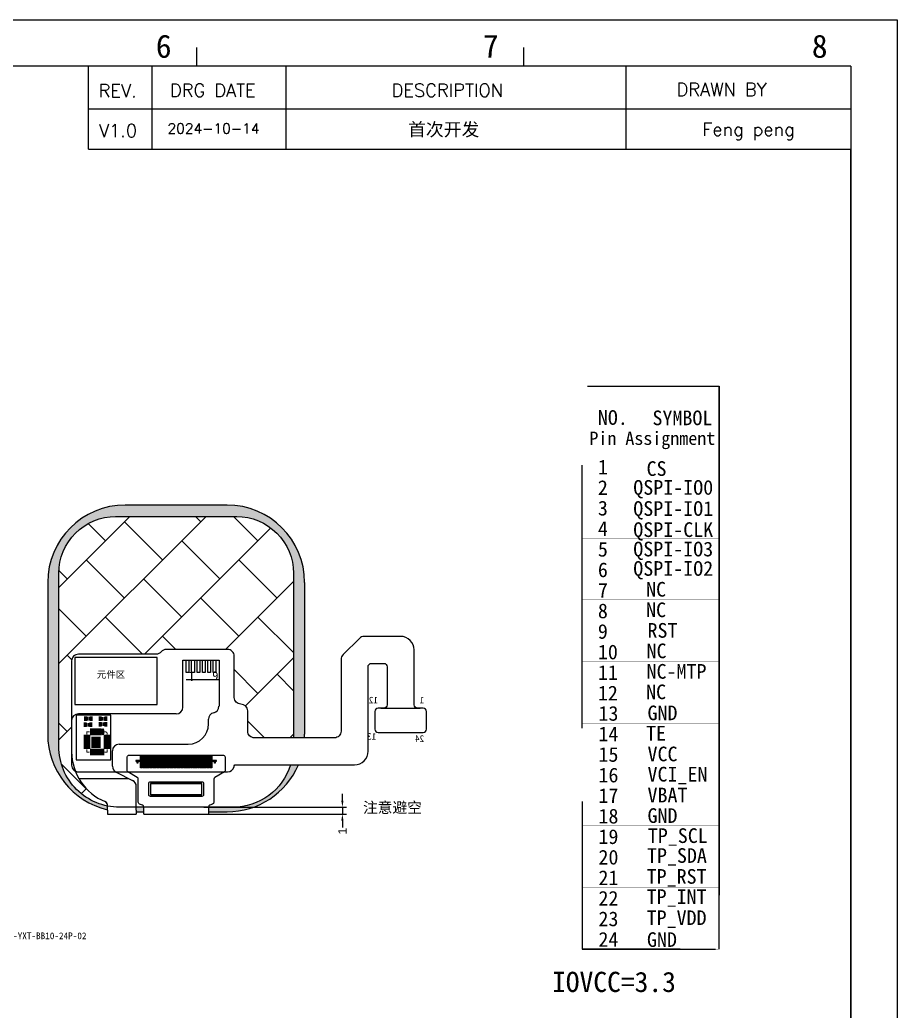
# Model space of a CAD drawing. Header units: inches. Extents: x 1765 to 5217, y -1519 to 441.
# Drawn here: x 4783.9 to 4914, y -785.4 to -638.3 of the extents above; entities that cross this region are included whole.
import ezdxf

# ---------------------------------------------------------------- set-up
doc = ezdxf.new("R2010")
doc.units = ezdxf.units.IN
doc.header["$MEASUREMENT"] = 0
doc.layers.add('DIM', color=3, linetype='Continuous', lineweight=15)
doc.layers.add('图框', color=255, linetype='Continuous', lineweight=5)
for name, color, linetype in [('TOPLAYER', 1, 'Continuous'), ('TOPOVERLAY', 2, 'Continuous'), ('TOPPASTE', 8, 'Continuous'), ('TOPSOLDER', 216, 'Continuous')]:
    doc.layers.add(name, color=color, linetype=linetype)
doc.styles.add('Arial', font='')
doc.styles.add('C-E02$0$HZ', font='')
doc.styles.add('JONES', font='romans.shx')
doc.styles.add('TITLE', font='arial.ttf')
doc.styles.add('宋', font='', dxfattribs={"height": 2})
doc.styles.add('宋体', font='')
doc.styles.get('Arial').set_extended_font_data('SimSun')
doc.styles.get('C-E02$0$HZ').set_extended_font_data('NSimSun')
doc.styles.get('宋').set_extended_font_data('SimSun')
doc.styles.get('宋体').set_extended_font_data('SimSun')
doc.dimstyles.new('ISO-25$0', dxfattribs={"dimtxt": 2.5, "dimasz": 1, "dimexe": 1.5, "dimexo": 0.5, "dimgap": 0.2, "dimtad": 1, "dimzin": 9, "dimdsep": 46, "dimtxsty": 'Arial', "dimcen": 0.5, "dimadec": 0, "dimazin": 0, "dimtp": 1.2, "dimtm": 1.2, "dimtfac": 1, "dimtmove": 0, "dimatfit": 3, "dimfxl": 0, "dimtolj": 1, "dimarcsym": 0})

# ---------------------------------------------------------------- blocks, each defined once
blk = doc.blocks.new('0201_3')
at = {"layer": 'TOPLAYER'}
for points in [[(-0.174998, -0.174998), (0.174998, -0.174998), (-0.174998, 0.174998), (0.174998, 0.174998)], [(0.425, -0.174998), (0.774997, -0.174998), (0.425, 0.174998), (0.774997, 0.174998)]]:
    blk.add_solid(points, dxfattribs=at)
at = {"layer": 'TOPOVERLAY', "const_width": 0.1}
for points in [[(0.045593, 0.299999), (-0.299999, 0.299999)], [(-0.299999, 0.299999), (-0.299999, -0.299999)], [(0.898144, 0.299999), (0.554406, 0.299999)], [(0.899998, 0.298145), (0.899998, -0.299999)], [(0.045593, -0.299999), (-0.299999, -0.299999)], [(0.899998, -0.299999), (0.554406, -0.299999)]]:
    blk.add_lwpolyline(points, dxfattribs=at)
at = {"layer": 'TOPOVERLAY', "const_width": 0.05}
for points in [[(-0.324998, 0.299999, 1), (-0.275001, 0.299999, 1)], [(-0.324998, 0.299999, 1), (-0.275001, 0.299999, 1)], [(0.020594, 0.299999, 1), (0.070592, 0.299999, 1)], [(0.529407, 0.299999, 1), (0.579404, 0.299999, 1)], [(0.873145, 0.299999, 1), (0.923143, 0.299999, 1)], [(0.875, 0.298145, 1), (0.924997, 0.298145, 1)], [(-0.324998, -0.299999, 1), (-0.275001, -0.299999, 1)], [(-0.324998, -0.299999, 1), (-0.275001, -0.299999, 1)], [(0.020594, -0.299999, 1), (0.070592, -0.299999, 1)], [(0.529407, -0.299999, 1), (0.579404, -0.299999, 1)], [(0.875, -0.299999, 1), (0.924997, -0.299999, 1)], [(0.875, -0.299999, 1), (0.924997, -0.299999, 1)]]:
    blk.add_lwpolyline(points, format="xyb", close=True, dxfattribs=at)
at = {"layer": 'TOPPASTE'}
for points in [[(-0.174998, -0.174998), (0.174998, -0.174998), (-0.174998, 0.174998), (0.174998, 0.174998)], [(0.425, -0.174998), (0.774997, -0.174998), (0.425, 0.174998), (0.774997, 0.174998)]]:
    blk.add_solid(points, dxfattribs=at)
at = {"layer": 'TOPSOLDER'}
for points in [[(-0.274998, -0.274998), (0.274998, -0.274998), (-0.274998, 0.274998), (0.274998, 0.274998)], [(0.325001, -0.274998), (0.874997, -0.274998), (0.325001, 0.274998), (0.874997, 0.274998)]]:
    blk.add_solid(points, dxfattribs=at)
blk = doc.blocks.new('IC_CHSC6413_5')
at = {"layer": 'TOPLAYER', "const_width": 0.170002}
blk.add_lwpolyline([(-0.314998, 0), (0.314998, 0)], dxfattribs=at)
at = {"layer": 'TOPLAYER', "const_width": 0.085001}
for points in [[(-0.357497, 0, 1), (-0.272499, 0, 1)], [(0.272499, 0, 1), (0.357497, 0, 1)]]:
    blk.add_lwpolyline(points, format="xyb", close=True, dxfattribs=at)
at = {"layer": 'TOPLAYER'}
for points in [[(0.539991, 0.224993), (0.709993, 0.224993), (0.539991, 1.024992), (0.709993, 1.024992)], [(0.890003, 0.224993), (1.060005, 0.224993), (0.890003, 1.024992), (1.060005, 1.024992)], [(1.23999, 0.224993), (1.409992, 0.224993), (1.23999, 1.024992), (1.409992, 1.024992)], [(1.590002, 0.224993), (1.760004, 0.224993), (1.590002, 1.024992), (1.760004, 1.024992)], [(1.939988, 0.224993), (2.109991, 0.224993), (1.939988, 1.024992), (2.109991, 1.024992)], [(2.29, 0.224993), (2.460003, 0.224993), (2.29, 1.024992), (2.460003, 1.024992)], [(2.599995, 0.085001), (2.599995, -0.085001), (3.399993, 0.085001), (3.399993, -0.085001)], [(0.399999, -0.435013), (0.399999, -0.265011), (-0.399999, -0.435013), (-0.399999, -0.265011)], [(0.399999, -0.785), (0.399999, -0.614997), (-0.399999, -0.785), (-0.399999, -0.614997)], [(0.399999, -1.135012), (0.399999, -0.96501), (-0.399999, -1.135012), (-0.399999, -0.965009)], [(0.399999, -1.484998), (0.399999, -1.314996), (-0.399999, -1.484998), (-0.399999, -1.314996)], [(0.799998, -1.625021), (2.299995, -1.625021), (0.799998, -0.425023), (2.299995, -0.425023)], [(2.599995, -0.265011), (2.599995, -0.435013), (3.399993, -0.265011), (3.399993, -0.435013)], [(2.599995, -0.614997), (2.599995, -0.785), (3.399993, -0.614997), (3.399993, -0.785)], [(2.599995, -0.965009), (2.599995, -1.135012), (3.399993, -0.965009), (3.399993, -1.135012)], [(2.599995, -1.314996), (2.599995, -1.484998), (3.399993, -1.314996), (3.399993, -1.484998)], [(0.399999, -1.83501), (0.399999, -1.665008), (-0.399999, -1.83501), (-0.399999, -1.665008)], [(0.709994, -1.975002), (0.539991, -1.975002), (0.709994, -2.775001), (0.539991, -2.775001)], [(1.060006, -1.975002), (0.890003, -1.975002), (1.060005, -2.775001), (0.890003, -2.775001)], [(1.409992, -1.975002), (1.23999, -1.975002), (1.409992, -2.775001), (1.23999, -2.775001)], [(1.760004, -1.975002), (1.590002, -1.975002), (1.760004, -2.775001), (1.590002, -2.775001)], [(2.109991, -1.975002), (1.939989, -1.975002), (2.109991, -2.775001), (1.939989, -2.775001)], [(2.460003, -1.975002), (2.290001, -1.975002), (2.460003, -2.775001), (2.290001, -2.775001)], [(2.599995, -1.665008), (2.599995, -1.83501), (3.399993, -1.665008), (3.399993, -1.83501)]]:
    blk.add_solid(points, dxfattribs=at)
at = {"layer": 'TOPOVERLAY'}
for points, const_width in [([(0.172974, 0.624992), (0, 0.452018)], 0.15), ([(0, 0.452018), (0, 0.281991)], 0.15), ([(0.172974, 0.624992), (0.343002, 0.624992)], 0.15), ([(2.656992, 0.624992), (2.999991, 0.624992)], 0.150012), ([(2.999994, 0.62499), (2.999994, 0.281991)], 0.150012), ([(0, -2.032), (0, -2.374999)], 0.150012), ([(0.000003, -2.375002), (0.343002, -2.375002)], 0.150012), ([(2.656992, -2.375002), (2.999991, -2.375002)], 0.150012), ([(2.999994, -2.032), (2.999994, -2.374999)], 0.150012)]:
    blk.add_lwpolyline(points, dxfattribs=dict(at, const_width=const_width))
for points, const_width in [([(-0.037501, 0.452018, 1), (0.037501, 0.452018, 1)], 0.074999), ([(-0.037501, 0.452018, 1), (0.037501, 0.452018, 1)], 0.074999), ([(-0.037501, 0.281991, 1), (0.037501, 0.281991, 1)], 0.074999), ([(0.135473, 0.624992, 1), (0.210475, 0.624992, 1)], 0.074999), ([(0.135473, 0.624992, 1), (0.210475, 0.624992, 1)], 0.074999), ([(0.305501, 0.624992, 1), (0.380502, 0.624992, 1)], 0.074999), ([(2.619489, 0.624992, 1), (2.694495, 0.624992, 1)], 0.075006), ([(2.962488, 0.624992, 1), (3.037495, 0.624992, 1)], 0.075006), ([(2.962491, 0.62499, 1), (3.037497, 0.62499, 1)], 0.075006), ([(2.962491, 0.281991, 1), (3.037497, 0.281991, 1)], 0.075006), ([(-0.037503, -2.032, 1), (0.037503, -2.032, 1)], 0.075006), ([(-0.037503, -2.374999, 1), (0.037503, -2.374999, 1)], 0.075006), ([(-0.037501, -2.375002, 1), (0.037506, -2.375002, 1)], 0.075006), ([(0.305499, -2.375002, 1), (0.380505, -2.375002, 1)], 0.075006), ([(2.619489, -2.375002, 1), (2.694495, -2.375002, 1)], 0.075006), ([(2.962488, -2.375002, 1), (3.037495, -2.375002, 1)], 0.075006), ([(2.962491, -2.032, 1), (3.037497, -2.032, 1)], 0.075006), ([(2.962491, -2.374999, 1), (3.037497, -2.374999, 1)], 0.075006)]:
    blk.add_lwpolyline(points, format="xyb", close=True, dxfattribs=dict(at, const_width=const_width))
at = {"layer": 'TOPPASTE', "const_width": 0.170002}
blk.add_lwpolyline([(-0.314998, 0), (0.314998, 0)], dxfattribs=at)
at = {"layer": 'TOPPASTE', "const_width": 0.085001}
for points in [[(-0.357497, 0, 1), (-0.272499, 0, 1)], [(0.272499, 0, 1), (0.357497, 0, 1)]]:
    blk.add_lwpolyline(points, format="xyb", close=True, dxfattribs=at)
at = {"layer": 'TOPPASTE'}
for points in [[(0.539991, 0.224993), (0.709993, 0.224993), (0.539991, 1.024992), (0.709993, 1.024992)], [(0.890003, 0.224993), (1.060005, 0.224993), (0.890003, 1.024992), (1.060005, 1.024992)], [(1.23999, 0.224993), (1.409992, 0.224993), (1.23999, 1.024992), (1.409992, 1.024992)], [(1.590002, 0.224993), (1.760004, 0.224993), (1.590002, 1.024992), (1.760004, 1.024992)], [(1.939988, 0.224993), (2.109991, 0.224993), (1.939988, 1.024992), (2.109991, 1.024992)], [(2.29, 0.224993), (2.460003, 0.224993), (2.29, 1.024992), (2.460003, 1.024992)], [(2.599995, 0.085001), (2.599995, -0.085001), (3.399993, 0.085001), (3.399993, -0.085001)], [(0.399999, -0.435013), (0.399999, -0.265011), (-0.399999, -0.435013), (-0.399999, -0.265011)], [(0.399999, -0.785), (0.399999, -0.614997), (-0.399999, -0.785), (-0.399999, -0.614997)], [(0.399999, -1.135012), (0.399999, -0.96501), (-0.399999, -1.135012), (-0.399999, -0.965009)], [(0.399999, -1.484998), (0.399999, -1.314996), (-0.399999, -1.484998), (-0.399999, -1.314996)], [(0.799998, -1.625021), (2.299995, -1.625021), (0.799998, -0.425023), (2.299995, -0.425023)], [(2.599995, -0.265011), (2.599995, -0.435013), (3.399993, -0.265011), (3.399993, -0.435013)], [(2.599995, -0.614997), (2.599995, -0.785), (3.399993, -0.614997), (3.399993, -0.785)], [(2.599995, -0.965009), (2.599995, -1.135012), (3.399993, -0.965009), (3.399993, -1.135012)], [(2.599995, -1.314996), (2.599995, -1.484998), (3.399993, -1.314996), (3.399993, -1.484998)], [(0.399999, -1.83501), (0.399999, -1.665008), (-0.399999, -1.83501), (-0.399999, -1.665008)], [(0.709994, -1.975002), (0.539991, -1.975002), (0.709994, -2.775001), (0.539991, -2.775001)], [(1.060006, -1.975002), (0.890003, -1.975002), (1.060005, -2.775001), (0.890003, -2.775001)], [(1.409992, -1.975002), (1.23999, -1.975002), (1.409992, -2.775001), (1.23999, -2.775001)], [(1.760004, -1.975002), (1.590002, -1.975002), (1.760004, -2.775001), (1.590002, -2.775001)], [(2.109991, -1.975002), (1.939989, -1.975002), (2.109991, -2.775001), (1.939989, -2.775001)], [(2.460003, -1.975002), (2.290001, -1.975002), (2.460003, -2.775001), (2.290001, -2.775001)], [(2.599995, -1.665008), (2.599995, -1.83501), (3.399993, -1.665008), (3.399993, -1.83501)]]:
    blk.add_solid(points, dxfattribs=at)
at = {"layer": 'TOPSOLDER', "const_width": 0.370002}
blk.add_lwpolyline([(-0.314998, 0), (0.314998, 0)], dxfattribs=at)
at = {"layer": 'TOPSOLDER', "const_width": 0.185001}
for points in [[(-0.407497, 0, 1), (-0.222499, 0, 1)], [(0.222499, 0, 1), (0.407497, 0, 1)]]:
    blk.add_lwpolyline(points, format="xyb", close=True, dxfattribs=at)
at = {"layer": 'TOPSOLDER'}
for points in [[(0.439991, 0.124993), (0.809993, 0.124993), (0.439991, 1.124991), (0.809993, 1.124991)], [(0.790003, 0.124993), (1.160005, 0.124993), (0.790003, 1.124991), (1.160005, 1.124991)], [(1.13999, 0.124993), (1.509992, 0.124993), (1.13999, 1.124991), (1.509992, 1.124991)], [(1.490002, 0.124993), (1.860004, 0.124993), (1.490002, 1.124991), (1.860004, 1.124991)], [(1.839989, 0.124993), (2.20999, 0.124993), (1.839989, 1.124991), (2.20999, 1.124991)], [(2.190001, 0.124993), (2.560002, 0.124993), (2.190001, 1.124991), (2.560002, 1.124991)], [(2.499995, 0.185001), (2.499995, -0.185001), (3.499993, 0.185001), (3.499993, -0.185001)], [(0.499999, -0.535013), (0.499999, -0.165011), (-0.499999, -0.535013), (-0.499999, -0.165011)], [(0.499999, -0.884999), (0.499999, -0.514998), (-0.499999, -0.884999), (-0.499999, -0.514998)], [(0.499999, -1.235011), (0.499999, -0.86501), (-0.499999, -1.235011), (-0.499999, -0.86501)], [(0.499999, -1.584998), (0.499999, -1.214996), (-0.499999, -1.584998), (-0.499999, -1.214996)], [(0.699999, -1.725021), (2.399995, -1.725021), (0.699999, -0.325023), (2.399995, -0.325023)], [(2.499995, -0.165011), (2.499995, -0.535013), (3.499993, -0.165011), (3.499993, -0.535013)], [(2.499995, -0.514998), (2.499995, -0.884999), (3.499993, -0.514998), (3.499993, -0.884999)], [(2.499995, -0.86501), (2.499995, -1.235011), (3.499993, -0.86501), (3.499993, -1.235011)], [(2.499995, -1.214996), (2.499995, -1.584998), (3.499993, -1.214996), (3.499993, -1.584998)], [(0.499999, -1.93501), (0.499999, -1.565008), (-0.499999, -1.93501), (-0.499999, -1.565008)], [(0.809993, -1.875003), (0.439992, -1.875003), (0.809993, -2.875001), (0.439992, -2.875001)], [(1.160005, -1.875003), (0.790004, -1.875003), (1.160005, -2.875001), (0.790003, -2.875001)], [(1.509992, -1.875003), (1.13999, -1.875003), (1.509992, -2.875001), (1.13999, -2.875001)], [(1.860004, -1.875003), (1.490002, -1.875003), (1.860004, -2.875001), (1.490002, -2.875001)], [(2.209991, -1.875003), (1.839989, -1.875003), (2.20999, -2.875001), (1.839989, -2.875001)], [(2.560003, -1.875003), (2.190001, -1.875003), (2.560003, -2.875001), (2.190001, -2.875001)], [(2.499995, -1.565008), (2.499995, -1.93501), (3.499993, -1.565008), (3.499993, -1.93501)]]:
    blk.add_solid(points, dxfattribs=at)
blk = doc.blocks.new('*D92')
at = {"layer": 'Defpoints', "color": 0, "transparency": 16777216}
for p in [(4810.87, -755.15), (4810.87, -756.15), (4831.75, -756.15)]:
    blk.add_point(p, dxfattribs=at)
at = {"layer": 'DIM', "color": 3, "lineweight": 9, "transparency": 16777216}
for p, q in [((4831.75, -754.15), (4831.75, -753.15)), ((4831.75, -755.15), (4831.75, -756.15)), ((4831.75, -757.15), (4831.75, -758.15))]:
    blk.add_line(p, q, dxfattribs=at)
at = {"layer": 'DIM', "lineweight": 9, "transparency": 16777216}
for p, q in [((4811.19, -755.15), (4832.37, -755.15)), ((4811.19, -756.15), (4832.37, -756.15))]:
    blk.add_line(p, q, dxfattribs=at)
at = {"layer": 'DIM', "color": 3, "transparency": 16777216}
for points in [[(4831.58, -754.15), (4831.91, -754.15), (4831.75, -755.15)], [(4831.58, -757.15), (4831.91, -757.15), (4831.75, -756.15)]]:
    blk.add_solid(points, dxfattribs=at)
at = {"layer": 'DIM', "color": 7, "transparency": 16777216, "insert": (4831.75, -758.69), "char_height": 1.25, "attachment_point": 5, "rotation": 90, "style": 'TITLE'}
blk.add_mtext('1', dxfattribs=at)

msp = doc.modelspace()

# ---------------------------------------------------------------- hatches: boundary and pattern name
h = msp.add_hatch(color=256)
h.dxf.hatch_style = 1
h.paths.add_polyline_path([(4824.49, -744.85), (4826.13, -744.85, 0.0114023), (4826.142, -744.326), (4826.142, -721.816, 0.4142136), (4814.642, -710.316), (4799.552, -710.316, 0.4142136), (4788.052, -721.816), (4788.052, -744.326, 0.3475116), (4796.897, -755.515), (4796.897, -754.967, -0.3561863), (4789.703, -746.15), (4789.703, -720.435, -0.4142136), (4798.123, -712.015), (4816.07, -712.015, -0.4142136), (4824.49, -720.435)])
h = msp.add_hatch()
h.set_pattern_fill('AR-B88', color=256, angle=45)
h.set_pattern_definition([(45, (27.872, -212.169), (-5.656854, 5.656854), []), (135, (27.8716, -212.169), (-8.4852814, 2.828427), [8, -8])])
h.paths.add_polyline_path([(4824.49, -720.435, 0.4142136), (4816.07, -712.015), (4798.123, -712.015, 0.4142136), (4789.703, -720.435), (4789.703, -746.15, 0.3561863), (4796.897, -754.967), (4796.897, -754.78, 0.3049554), (4796.585, -754.317, -0.2071871), (4792.135, -749.777, -0.2778232), (4791.603, -748.893), (4791.603, -733.443, -0.4142136), (4792.603, -732.443), (4804.102, -732.443, 0.2197901), (4804.863, -732.091, -0.2197901), (4805.624, -731.74), (4814.702, -731.74, -0.4142136), (4815.702, -732.74), (4815.702, -738.85, 0.4140672), (4816.701, -739.85, -0.4140672), (4817.701, -740.85), (4817.701, -743.85, 0.4142136), (4818.701, -744.85), (4824.49, -744.85)])
h = msp.add_hatch(color=256)
h.dxf.hatch_style = 1
h.paths.add_polyline_path([(4825.214, -748.85), (4824.076, -748.85, -0.3275382), (4815.49, -755.15), (4811.899, -755.15), (4811.899, -755.826), (4814.642, -755.826, 0.3001699)])
h.paths.add_polyline_path([(4802.294, -755.15), (4801.187, -755.15), (4801.187, -755.57), (4801.187, -755.826), (4802.294, -755.826)])

# ---------------------------------------------------------------- linework, layer by layer
for p, q in [((4885.433, -657.495), (4907.133, -657.495)), ((4887.597, -756.418), (4887.597, -729.048)), ((4808.096, -733.34), (4813.496, -733.34)), ((4808.096, -740.293), (4808.096, -733.34)), ((4887.597, -770.912), (4887.597, -733.201)), ((4837.469, -740.45), (4843.299, -740.45)), ((4791.603, -742.293), (4791.603, -746.908)), ((4807.096, -741.293), (4792.603, -741.293)), ((4797.647, -749.057), (4797.647, -746.793)), ((4798.647, -745.793), (4808.897, -745.793)), ((4798.197, -749.95), (4800.636, -751.178)), ((4796.897, -755.57), (4796.897, -756.15)), ((4796.897, -755.57), (4796.897, -756.15)), ((4801.187, -755.57), (4801.187, -756.15)), ((4801.187, -755.57), (4801.187, -756.15))]:
    msp.add_line(p, q)
at = {"color": 2}
for p, q in [((4868.067, -692.693), (4887.597, -692.693)), ((4887.597, -692.693), (4887.597, -768.18))]:
    msp.add_line(p, q, dxfattribs=at)
at = {"color": 0}
for p, q in [((4887.597, -759.618), (4887.597, -692.693)), ((4887.597, -759.618), (4887.597, -692.693)), ((4887.597, -776.197), (4887.597, -692.693)), ((4813.496, -733.34), (4813.496, -740.155)), ((4811.897, -742.793), (4811.897, -742.103)), ((4867.276, -754.299), (4867.276, -776.2))]:
    msp.add_line(p, q, dxfattribs=at)
at = {"color": 0, "lineweight": 9}
for p, q in [((4867.276, -743.411), (4867.276, -704.383)), ((4867.276, -754.299), (4867.276, -776.2)), ((4881.823, -776.2), (4867.276, -776.2))]:
    msp.add_line(p, q, dxfattribs=at)
at = {"color": 3, "lineweight": 0}
for p, q in [((4814.642, -710.316), (4799.552, -710.316)), ((4788.052, -721.816), (4788.052, -744.326)), ((4826.142, -721.816), (4826.142, -744.326)), ((4801.187, -755.826), (4802.294, -755.826)), ((4811.899, -755.826), (4814.642, -755.826))]:
    msp.add_line(p, q, dxfattribs=at)
at = {"color": 4, "linetype": 'Continuous'}
msp.add_line((4887.597, -764.943), (4887.597, -735.131), dxfattribs=at)
at = {"color": 251}
for p, q in [((4813.446, -736.232), (4808.596, -736.232)), ((4792.659, -750.879), (4800.044, -750.879))]:
    msp.add_line(p, q, dxfattribs=at)
at = {"color": 7, "linetype": 'Continuous'}
for p, q in [((4801.187, -755.57), (4801.187, -752.071)), ((4801.187, -755.57), (4801.187, -752.071)), ((4801.187, -755.57), (4801.187, -752.071)), ((4796.897, -755.57), (4796.897, -754.78)), ((4796.897, -755.57), (4796.897, -754.78))]:
    msp.add_line(p, q, dxfattribs=at)
for points in [[(4907.133, -830.117), (4907.133, -657.495)], [(4803.277, -751.625), (4810.917, -751.625)], [(4810.917, -753.295), (4803.277, -753.295)]]:
    msp.add_lwpolyline(points)
for points in [[(4824.076, -748.85, -0.3275382), (4815.49, -755.15), (4798.703, -755.15, -0.4142136), (4789.703, -746.15), (4789.703, -720.435, -0.4142136), (4798.123, -712.015), (4816.07, -712.015, -0.4142136), (4824.49, -720.435), (4824.49, -744.85)], [(4802.294, -756.15), (4802.294, -755.121, 0.3152988), (4802.097, -754.839), (4801.684, -754.689, -0.3152988), (4801.487, -754.407), (4801.487, -751, 0.2636432), (4801.341, -750.742), (4799.949, -749.909, -0.2636432), (4799.852, -749.737), (4799.852, -747.643, -0.4142136), (4800.052, -747.443), (4814.142, -747.443, -0.4142136), (4814.342, -747.643), (4814.342, -749.737, -0.2636432), (4814.244, -749.909), (4812.852, -750.742, 0.2636432), (4812.707, -751), (4812.707, -754.407, -0.3152988), (4812.509, -754.689), (4812.096, -754.839, 0.3152988), (4811.899, -755.121), (4811.899, -756.15)]]:
    msp.add_lwpolyline(points, format="xyb")
at = {"color": 2}
msp.add_lwpolyline([(4824.076, -748.85, -0.3275382), (4815.49, -755.15), (4798.703, -755.15, -0.4142136), (4789.703, -746.15), (4789.703, -720.435, -0.4142136), (4798.123, -712.015), (4816.07, -712.015, -0.4142136), (4824.49, -720.435), (4824.49, -744.85)], format="xyb", dxfattribs=at)
at = {"color": 1}
msp.add_lwpolyline([(4791.603, -748.893, 0.4142136), (4792.603, -749.893), (4814.702, -749.893, 0.3481473), (4815.675, -749.122, -0.0733551), (4815.783, -748.85), (4833.554, -748.85, 0.4142136), (4835.554, -746.85), (4835.554, -734.301, -0.4142136), (4836.054, -733.801), (4837.884, -733.801, -0.4142136), (4838.384, -734.301), (4838.384, -739.95, -0.4142136), (4837.884, -740.45), (4837.054, -740.45, 0.4142136), (4836.554, -740.95), (4836.554, -743.55, 0.4142136), (4837.054, -744.05), (4843.714, -744.05, 0.4142136), (4844.214, -743.55), (4844.214, -740.95, 0.4142136), (4843.714, -740.45), (4842.884, -740.45, -0.4142136), (4842.384, -739.95), (4842.384, -731.801, 0.4142136), (4840.384, -729.801), (4834.968, -729.801, 0.1989124), (4834.261, -730.094), (4831.846, -732.508, 0.1989124), (4831.554, -733.215), (4831.554, -743.85, -0.4142136), (4830.554, -744.85), (4818.701, -744.85, -0.4142136), (4817.701, -743.85), (4817.701, -740.85, 0.4140672), (4816.701, -739.85, -0.4140672), (4815.702, -738.85), (4815.702, -732.74, 0.4142136), (4814.702, -731.74), (4805.624, -731.74, 0.2197901), (4804.863, -732.091, -0.2197901), (4804.102, -732.443), (4792.603, -732.443, 0.4142136), (4791.603, -733.443), (4791.603, -748.893)], format="xyb", dxfattribs=at)
at = {"color": 6}
for points in [[(4804.297, -732.943), (4792.097, -732.943), (4792.097, -739.92), (4804.297, -739.92)], [(4797.424, -741.493), (4792.267, -741.493), (4792.267, -748.098), (4797.424, -748.098)]]:
    msp.add_lwpolyline(points, close=True, dxfattribs=at)
for points in [[(4808.596, -733.34), (4808.996, -733.34), (4808.996, -735.14), (4808.596, -735.14)], [(4809.396, -733.34), (4809.796, -733.34), (4809.796, -735.14), (4809.396, -735.14)], [(4810.196, -733.34), (4810.596, -733.34), (4810.596, -735.14), (4810.196, -735.14)], [(4810.996, -733.34), (4811.396, -733.34), (4811.396, -735.14), (4810.996, -735.14)], [(4811.796, -733.34), (4812.196, -733.34), (4812.196, -735.14), (4811.796, -735.14)], [(4812.596, -733.34), (4812.996, -733.34), (4812.996, -735.14), (4812.596, -735.14)]]:
    msp.add_lwpolyline(points, close=True)
at = {"color": 0}
for points in [[(4801.097, -748.293), (4801.797, -748.293), (4801.797, -748.193), (4801.097, -748.193)], [(4801.297, -748.293), (4801.397, -748.293), (4801.397, -748.593), (4801.297, -748.593)], [(4801.797, -747.573), (4801.867, -747.573), (4801.867, -749.305), (4801.797, -749.305)], [(4801.927, -747.573), (4801.997, -747.573), (4801.997, -749.305), (4801.927, -749.305)], [(4802.057, -747.573), (4802.127, -747.573), (4802.127, -749.305), (4802.057, -749.305)], [(4802.187, -747.573), (4802.257, -747.573), (4802.257, -749.305), (4802.187, -749.305)], [(4802.317, -747.573), (4802.387, -747.573), (4802.387, -749.305), (4802.317, -749.305)], [(4802.447, -747.573), (4802.517, -747.573), (4802.517, -749.305), (4802.447, -749.305)], [(4802.577, -747.573), (4802.647, -747.573), (4802.647, -749.305), (4802.577, -749.305)], [(4802.707, -747.573), (4802.777, -747.573), (4802.777, -749.305), (4802.707, -749.305)], [(4802.837, -747.573), (4802.907, -747.573), (4802.907, -749.305), (4802.837, -749.305)], [(4802.967, -747.573), (4803.037, -747.573), (4803.037, -749.305), (4802.967, -749.305)], [(4803.097, -747.573), (4803.167, -747.573), (4803.167, -749.305), (4803.097, -749.305)], [(4803.227, -747.573), (4803.297, -747.573), (4803.297, -749.305), (4803.227, -749.305)], [(4803.357, -747.573), (4803.427, -747.573), (4803.427, -749.305), (4803.357, -749.305)], [(4803.487, -747.573), (4803.557, -747.573), (4803.557, -749.305), (4803.487, -749.305)], [(4803.617, -747.573), (4803.687, -747.573), (4803.687, -749.305), (4803.617, -749.305)], [(4803.747, -747.573), (4803.817, -747.573), (4803.817, -749.305), (4803.747, -749.305)], [(4803.877, -747.573), (4803.947, -747.573), (4803.947, -749.305), (4803.877, -749.305)], [(4804.007, -747.573), (4804.077, -747.573), (4804.077, -749.305), (4804.007, -749.305)], [(4804.137, -747.573), (4804.207, -747.573), (4804.207, -749.305), (4804.137, -749.305)], [(4804.267, -747.573), (4804.337, -747.573), (4804.337, -749.305), (4804.267, -749.305)], [(4804.397, -747.573), (4804.467, -747.573), (4804.467, -749.305), (4804.397, -749.305)], [(4804.527, -747.573), (4804.597, -747.573), (4804.597, -749.305), (4804.527, -749.305)], [(4804.657, -747.573), (4804.727, -747.573), (4804.727, -749.305), (4804.657, -749.305)], [(4804.787, -747.573), (4804.857, -747.573), (4804.857, -749.305), (4804.787, -749.305)], [(4804.917, -747.573), (4804.987, -747.573), (4804.987, -749.305), (4804.917, -749.305)], [(4805.047, -747.573), (4805.117, -747.573), (4805.117, -749.305), (4805.047, -749.305)], [(4805.177, -747.573), (4805.247, -747.573), (4805.247, -749.305), (4805.177, -749.305)], [(4805.307, -747.573), (4805.377, -747.573), (4805.377, -749.305), (4805.307, -749.305)], [(4805.437, -747.573), (4805.507, -747.573), (4805.507, -749.305), (4805.437, -749.305)], [(4805.567, -747.573), (4805.637, -747.573), (4805.637, -749.305), (4805.567, -749.305)], [(4805.697, -747.573), (4805.767, -747.573), (4805.767, -749.305), (4805.697, -749.305)], [(4805.827, -747.573), (4805.897, -747.573), (4805.897, -749.305), (4805.827, -749.305)], [(4805.957, -747.573), (4806.027, -747.573), (4806.027, -749.305), (4805.957, -749.305)], [(4806.087, -747.573), (4806.157, -747.573), (4806.157, -749.305), (4806.087, -749.305)], [(4806.217, -747.573), (4806.287, -747.573), (4806.287, -749.305), (4806.217, -749.305)], [(4806.347, -747.573), (4806.417, -747.573), (4806.417, -749.305), (4806.347, -749.305)], [(4806.477, -747.573), (4806.547, -747.573), (4806.547, -749.305), (4806.477, -749.305)], [(4806.607, -747.573), (4806.677, -747.573), (4806.677, -749.305), (4806.607, -749.305)], [(4806.737, -747.573), (4806.807, -747.573), (4806.807, -749.305), (4806.737, -749.305)], [(4806.867, -747.573), (4806.937, -747.573), (4806.937, -749.305), (4806.867, -749.305)], [(4806.997, -747.573), (4807.067, -747.573), (4807.067, -749.305), (4806.997, -749.305)], [(4807.127, -747.573), (4807.197, -747.573), (4807.197, -749.305), (4807.127, -749.305)], [(4807.257, -747.573), (4807.327, -747.573), (4807.327, -749.305), (4807.257, -749.305)], [(4807.387, -747.573), (4807.457, -747.573), (4807.457, -749.305), (4807.387, -749.305)], [(4807.517, -747.573), (4807.587, -747.573), (4807.587, -749.305), (4807.517, -749.305)], [(4807.647, -747.573), (4807.717, -747.573), (4807.717, -749.305), (4807.647, -749.305)], [(4807.777, -747.573), (4807.847, -747.573), (4807.847, -749.305), (4807.777, -749.305)], [(4807.907, -747.573), (4807.977, -747.573), (4807.977, -749.305), (4807.907, -749.305)], [(4808.037, -747.573), (4808.107, -747.573), (4808.107, -749.305), (4808.037, -749.305)], [(4808.167, -747.573), (4808.237, -747.573), (4808.237, -749.305), (4808.167, -749.305)], [(4808.297, -747.573), (4808.367, -747.573), (4808.367, -749.305), (4808.297, -749.305)], [(4808.427, -747.573), (4808.497, -747.573), (4808.497, -749.305), (4808.427, -749.305)], [(4808.557, -747.573), (4808.627, -747.573), (4808.627, -749.305), (4808.557, -749.305)], [(4808.687, -747.573), (4808.757, -747.573), (4808.757, -749.305), (4808.687, -749.305)], [(4808.817, -747.573), (4808.887, -747.573), (4808.887, -749.305), (4808.817, -749.305)], [(4808.947, -747.573), (4809.017, -747.573), (4809.017, -749.305), (4808.947, -749.305)], [(4809.077, -747.573), (4809.147, -747.573), (4809.147, -749.305), (4809.077, -749.305)], [(4809.207, -747.573), (4809.277, -747.573), (4809.277, -749.305), (4809.207, -749.305)], [(4809.337, -747.573), (4809.407, -747.573), (4809.407, -749.305), (4809.337, -749.305)], [(4809.467, -747.573), (4809.537, -747.573), (4809.537, -749.305), (4809.467, -749.305)], [(4809.597, -747.573), (4809.667, -747.573), (4809.667, -749.305), (4809.597, -749.305)], [(4809.727, -747.573), (4809.797, -747.573), (4809.797, -749.305), (4809.727, -749.305)], [(4809.857, -747.573), (4809.927, -747.573), (4809.927, -749.305), (4809.857, -749.305)], [(4809.987, -747.573), (4810.057, -747.573), (4810.057, -749.305), (4809.987, -749.305)], [(4810.117, -747.573), (4810.187, -747.573), (4810.187, -749.305), (4810.117, -749.305)], [(4810.247, -747.573), (4810.317, -747.573), (4810.317, -749.305), (4810.247, -749.305)], [(4810.377, -747.573), (4810.447, -747.573), (4810.447, -749.305), (4810.377, -749.305)], [(4810.507, -747.573), (4810.577, -747.573), (4810.577, -749.305), (4810.507, -749.305)], [(4810.637, -747.573), (4810.707, -747.573), (4810.707, -749.305), (4810.637, -749.305)], [(4810.767, -747.573), (4810.837, -747.573), (4810.837, -749.305), (4810.767, -749.305)], [(4810.897, -747.573), (4810.967, -747.573), (4810.967, -749.305), (4810.897, -749.305)], [(4811.027, -747.573), (4811.097, -747.573), (4811.097, -749.305), (4811.027, -749.305)], [(4811.157, -747.573), (4811.227, -747.573), (4811.227, -749.305), (4811.157, -749.305)], [(4811.287, -747.573), (4811.357, -747.573), (4811.357, -749.305), (4811.287, -749.305)], [(4811.417, -747.573), (4811.487, -747.573), (4811.487, -749.305), (4811.417, -749.305)], [(4811.547, -747.573), (4811.617, -747.573), (4811.617, -749.305), (4811.547, -749.305)], [(4811.677, -747.573), (4811.747, -747.573), (4811.747, -749.305), (4811.677, -749.305)], [(4811.807, -747.573), (4811.877, -747.573), (4811.877, -749.305), (4811.807, -749.305)], [(4811.937, -747.573), (4812.007, -747.573), (4812.007, -749.305), (4811.937, -749.305)], [(4812.067, -747.573), (4812.137, -747.573), (4812.137, -749.305), (4812.067, -749.305)], [(4812.197, -747.573), (4812.267, -747.573), (4812.267, -749.306), (4812.197, -749.306)], [(4812.327, -747.573), (4812.397, -747.573), (4812.397, -749.306), (4812.327, -749.306)], [(4812.397, -748.293), (4813.097, -748.293), (4813.097, -748.193), (4812.397, -748.193)], [(4812.797, -748.293), (4812.897, -748.293), (4812.897, -748.593), (4812.797, -748.593)], [(4803.277, -753.295), (4810.917, -753.295), (4810.917, -751.625), (4803.277, -751.625)]]:
    msp.add_lwpolyline(points, close=True, dxfattribs=at)
msp.add_lwpolyline([(4803.027, -753.295), (4803.027, -751.625, -0.4142136), (4803.277, -751.375), (4810.917, -751.375, -0.4142136), (4811.167, -751.625), (4811.167, -753.295, -0.4142136), (4810.917, -753.545), (4803.277, -753.545, -0.4142136)], format="xyb", close=True)
msp.add_lwpolyline([(4867.276, -776.2), (4887.08, -776.2)], dxfattribs=at)
at = {"color": 3, "lineweight": 0}
for centre, start, end in [((4799.552, -721.816), 90, 180), ((4814.642, -721.816), 0, 90), ((4799.552, -744.326), 180, 256.65173), ((4814.642, -744.326), 357.3869, 0), ((4814.642, -744.326), 270, 336.83269)]:
    msp.add_arc(centre, 11.5, start, end, dxfattribs=at)
for centre, radius, start, end in [((4807.096, -740.293), 1, 270, 0), ((4792.603, -742.293), 1, 90, 180), ((4808.897, -742.793), 3, 270, 0), ((4799.603, -746.908), 8, 180, 247.83746), ((4798.647, -746.793), 1, 90, 180), ((4798.647, -749.057), 1, 180, 243.27938), ((4800.187, -752.071), 1, 0, 63.27938)]:
    msp.add_arc(centre, radius, start, end)
at = {"color": 0}
for centre, start, end in [((4812.897, -742.103), 103.0277, 180), ((4812.446, -740.155), 283.0277, 0)]:
    msp.add_arc(centre, 1, start, end, dxfattribs=at)
at = {"color": 7, "linetype": 'Continuous'}
for end in [75.64017, 67.83746]:
    msp.add_arc((4796.397, -754.78), 0.5, 0, end, dxfattribs=at)
at = {"layer": 'DIM'}
for p, q in [((4512.295, -638.329), (4914.003, -638.329)), ((4914.003, -638.329), (4914.003, -911.721))]:
    msp.add_line(p, q, dxfattribs=at)
at = {"layer": 'DIM', "ltscale": 11}
msp.add_line((4870.287, -692.693), (4887.597, -692.693), dxfattribs=at)
at = {"layer": 'DIM', "color": 3}
for p, q in [((4796.897, -756.15), (4801.187, -756.15)), ((4802.294, -756.15), (4811.899, -756.15))]:
    msp.add_line(p, q, dxfattribs=at)
at = {"layer": 'TOPOVERLAY', "color": 0}
for points, const_width in [([(4867.276, -739.619), (4867.276, -692.693), (4887.597, -692.693)], 0.0128), ([(4867.276, -698.976), (4887.597, -698.976)], 0.0128), ([(4867.276, -703.041), (4887.597, -703.041)], 0.0128), ([(4867.276, -703.041), (4887.597, -703.041)], 0.0128), ([(4874.388, -739.619), (4874.388, -703.041)], 0.0128), ([(4867.276, -706.089), (4887.597, -706.089)], 0.0128), ([(4867.276, -709.137), (4887.597, -709.137)], 0.0128), ([(4867.276, -712.185), (4887.597, -712.185)], 0.0128), ([(4867.276, -715.233), (4887.597, -715.233)], 0.0128), ([(4867.276, -718.281), (4887.597, -718.281)], 0.0128), ([(4867.276, -721.33), (4887.597, -721.33)], 0.0128), ([(4867.276, -724.378), (4887.597, -724.378)], 0.0128), ([(4867.276, -727.426), (4887.597, -727.426)], 0.0128), ([(4867.276, -730.474), (4887.597, -730.474)], 0.0128), ([(4867.276, -733.522), (4887.597, -733.522)], 0.0128), ([(4867.276, -736.571), (4887.597, -736.571)], 0.0128), ([(4867.276, -739.619), (4887.597, -739.619)], 0.0128), ([(4867.276, -739.619), (4887.597, -739.619)], 0.0128), ([(4867.276, -776.197), (4867.276, -739.619)], 0.0128), ([(4874.388, -776.197), (4874.388, -739.619)], 0.0128), ([(4867.276, -742.667), (4887.597, -742.667)], 0.0128), ([(4867.276, -745.715), (4887.597, -745.715)], 0.0128), ([(4867.276, -748.763), (4887.597, -748.763)], 0.0128), ([(4867.276, -751.812), (4887.597, -751.812)], 0.0128), ([(4867.276, -754.86), (4887.597, -754.86)], 0.0128), ([(4867.276, -757.908), (4887.597, -757.908)], 0.0128), ([(4867.276, -760.956), (4887.597, -760.956)], 0.0128), ([(4867.276, -764.004), (4887.597, -764.004)], 0.0128), ([(4867.276, -767.053), (4887.597, -767.053)], 0.0128), ([(4867.276, -770.101), (4887.597, -770.101)], 0.0128), ([(4867.276, -773.149), (4887.597, -773.149)], 0.0128), ([(4867.276, -776.197), (4887.597, -776.197)], 0.0128), ([(4870.823, -776.2), (4887.08, -776.2)], 0.0102)]:
    msp.add_lwpolyline(points, dxfattribs=dict(at, const_width=const_width))
at = {"layer": 'TOPOVERLAY', "color": 0, "const_width": 0.0064}
for points in [[(4867.273, -698.976, 1), (4867.279, -698.976, 1)], [(4867.273, -703.041, 1), (4867.279, -703.041, 1)], [(4867.273, -703.041, 1), (4867.279, -703.041, 1)], [(4874.385, -703.041, 1), (4874.392, -703.041, 1)], [(4867.273, -706.089, 1), (4867.279, -706.089, 1)], [(4867.273, -709.137, 1), (4867.279, -709.137, 1)], [(4867.273, -712.185, 1), (4867.279, -712.185, 1)], [(4867.273, -715.233, 1), (4867.279, -715.233, 1)], [(4867.273, -718.281, 1), (4867.279, -718.281, 1)], [(4867.273, -721.33, 1), (4867.279, -721.33, 1)], [(4867.273, -724.378, 1), (4867.279, -724.378, 1)], [(4867.273, -727.426, 1), (4867.279, -727.426, 1)], [(4867.273, -730.474, 1), (4867.279, -730.474, 1)], [(4867.273, -733.522, 1), (4867.279, -733.522, 1)], [(4867.273, -736.571, 1), (4867.279, -736.571, 1)], [(4867.273, -739.619, 1), (4867.279, -739.619, 1)], [(4867.273, -739.619, 1), (4867.279, -739.619, 1)], [(4867.273, -739.619, 1), (4867.279, -739.619, 1)], [(4867.273, -739.619, 1), (4867.279, -739.619, 1)], [(4874.385, -739.619, 1), (4874.392, -739.619, 1)], [(4874.385, -739.619, 1), (4874.392, -739.619, 1)], [(4867.273, -742.667, 1), (4867.279, -742.667, 1)], [(4867.273, -745.715, 1), (4867.279, -745.715, 1)], [(4867.273, -748.763, 1), (4867.279, -748.763, 1)], [(4867.273, -751.812, 1), (4867.279, -751.812, 1)], [(4867.273, -754.86, 1), (4867.279, -754.86, 1)], [(4867.273, -757.908, 1), (4867.279, -757.908, 1)], [(4867.273, -760.956, 1), (4867.279, -760.956, 1)], [(4867.273, -764.004, 1), (4867.279, -764.004, 1)], [(4867.273, -767.053, 1), (4867.279, -767.053, 1)], [(4867.273, -770.101, 1), (4867.279, -770.101, 1)], [(4867.273, -773.149, 1), (4867.279, -773.149, 1)], [(4867.273, -776.197, 1), (4867.279, -776.197, 1)], [(4867.273, -776.197, 1), (4867.279, -776.197, 1)], [(4874.385, -776.197, 1), (4874.392, -776.197, 1)]]:
    msp.add_lwpolyline(points, format="xyb", close=True, dxfattribs=at)
at = {"layer": '图框'}
for p, q in [((4914.003, -638.329), (4914.003, -905.538)), ((4810.141, -645.198), (4810.141, -642.451)), ((4858.637, -645.198), (4858.637, -642.451)), ((4907.133, -645.198), (4519.164, -645.198)), ((4868.336, -645.198), (4519.164, -645.198)), ((4794.099, -657.495), (4794.099, -645.198)), ((4803.558, -657.495), (4803.558, -645.198)), ((4823.4, -657.495), (4823.4, -645.198)), ((4873.81, -657.495), (4873.81, -645.198)), ((4907.133, -645.198), (4907.133, -904.851)), ((4907.133, -651.583), (4794.099, -651.583)), ((4794.099, -657.495), (4907.133, -657.495))]:
    msp.add_line(p, q, dxfattribs=at)

# ---------------------------------------------------------------- block references
for p in [(4793.72, -742.902), (4793.791, -742.008), (4795.945, -742.842), (4795.958, -742.015)]:
    msp.add_blockref('0201_3', p)
at = {"rotation": 270}
msp.add_blockref('IC_CHSC6413_5', (4796.239, -743.954), dxfattribs=at)

# ---------------------------------------------------------------- texts
at = {"attachment_point": 1}
for s, insert, char_height, width in [('{\\fSimSun|b0|i0|c134|p2;元件区}', (4795.34, -734.965), 1, 5.68677), ('{\\fSimSun|b0|i0|c134|p2;IOVCC=3.3}', (4862.829, -779.558), 3, 17.02869)]:
    msp.add_mtext(s, dxfattribs=dict(at, insert=insert, char_height=char_height, width=width))
at = {"color": 0, "char_height": 1.35, "attachment_point": 3, "rotation": 180}
for s, insert in [('{\\fSimSun|b0|i0|c134|p2;1}', (4808.967, -736.444)), ('{\\fSimSun|b0|i0|c134|p2;6}', (4812.443, -736.358))]:
    msp.add_mtext(s, dxfattribs=dict(at, insert=insert))
at = {"color": 7, "extrusion": (0, 0, -1), "char_height": 1, "width": 2.23138, "attachment_point": 1, "text_direction": (-1, 0, 0)}
for s, insert in [('{\\fSimSun|b0|i0|c134|p2;12}', (4837.009, -738.752)), ('{\\fSimSun|b0|i0|c134|p2;1}', (4843.863, -738.752)), ('{\\fSimSun|b0|i0|c134|p2;13}', (4836.76, -744.128)), ('{\\fSimSun|b0|i0|c134|p2;24}', (4843.863, -744.453))]:
    msp.add_mtext(s, dxfattribs=dict(at, insert=insert))
at = {"layer": 'DIM', "color": 3, "insert": (4834.807, -754.388), "char_height": 1.6, "width": 34.34581, "attachment_point": 1, "line_spacing_factor": 0.9, "style": '宋'}
msp.add_mtext('注意避空', dxfattribs=at)
at = {"layer": 'DIM', "insert": (4768.962, -773.718), "char_height": 1, "width": 133.99871, "attachment_point": 1, "style": '宋体'}
msp.add_mtext('屏连接器型号：公座OK-YXT-BB10-24P-02', dxfattribs=at)
at = {"layer": 'TOPOVERLAY', "color": 0, "style": '宋体'}
for s, height, p in [('NO.', 2.1773, (4869.627, -698.414)), ('SYMBOL', 2.1773, (4877.72, -698.47)), ('Pin Assignment', 1.95955, (4868.369, -701.385)), ('1', 2.177, (4869.629, -705.766)), ('CS', 2.1773, (4876.843, -705.992)), ('2', 2.177, (4869.629, -708.814)), ('QSPI-IO0', 2.1773, (4874.877, -708.787)), ('3', 2.177, (4869.629, -711.862)), ('QSPI-IO1', 2.1773, (4874.877, -711.918)), ('4', 2.177, (4869.629, -714.911)), ('QSPI-CLK', 2.1773, (4874.877, -715.049)), ('5', 2.177, (4869.629, -717.959)), ('QSPI-IO3', 2.1773, (4874.877, -717.931)), ('6', 2.177, (4869.629, -721.007)), ('QSPI-IO2', 2.1773, (4874.877, -720.81)), ('7', 2.177, (4869.629, -724.055)), ('NC', 2.1773, (4876.776, -723.899)), ('8', 2.177, (4869.629, -727.103)), ('NC', 2.1773, (4876.776, -726.947)), ('RST', 2.1773, (4876.987, -729.997)), ('9', 2.177, (4869.629, -730.152)), ('NC', 2.1773, (4876.843, -733.033)), ('10', 2.1773, (4869.629, -733.2)), ('NC-MTP', 2.1773, (4876.843, -736.078)), ('11', 2.1773, (4869.629, -736.248)), ('12', 2.1773, (4869.629, -739.296)), ('NC', 2.1773, (4876.776, -739.116)), ('13', 2.1773, (4869.714, -742.308)), ('GND', 2.1773, (4876.987, -742.233)), ('14', 2.1773, (4869.714, -745.356)), ('TE', 2.1773, (4876.776, -745.252)), ('15', 2.1773, (4869.714, -748.404)), ('VCC', 2.1773, (4876.987, -748.329)), ('16', 2.1773, (4869.714, -751.453)), ('VCI_EN', 2.1773, (4876.987, -751.329)), ('17', 2.1773, (4869.714, -754.501)), ('VBAT', 2.1773, (4876.987, -754.425)), ('18', 2.1773, (4869.714, -757.549)), ('GND', 2.1773, (4876.987, -757.474)), ('19', 2.1773, (4869.714, -760.597)), ('TP_SCL', 2.1773, (4877.033, -760.448)), ('20', 2.1773, (4869.714, -763.645)), ('TP_SDA', 2.1773, (4876.907, -763.396)), ('21', 2.1773, (4869.714, -766.693)), ('TP_RST', 2.1773, (4876.856, -766.496)), ('22', 2.1773, (4869.714, -769.742)), ('TP_INT', 2.1773, (4876.856, -769.495)), ('23', 2.1773, (4869.714, -772.79)), ('TP_VDD', 2.1773, (4876.856, -772.62)), ('24', 2.1773, (4869.714, -775.838)), ('GND', 2.1773, (4876.907, -775.87))]:
    msp.add_text(s, height=height, dxfattribs=at).set_placement(p)
at = {"layer": '图框'}
for s, p in [('6', (4804.082, -643.96)), ('7', (4852.578, -643.96)), ('8', (4901.349, -643.96))]:
    msp.add_text(s, height=3.435, dxfattribs=at).set_placement(p)
at = {"layer": '图框', "style": 'JONES'}
for s, height, p in [('REV.', 1.9386, (4795.605, -649.822)), ('DRG DATE', 1.9386, (4806.184, -649.747)), ('DESCRIPTION', 1.93861, (4839.032, -649.747)), ('DRAWN BY ', 1.9386, (4881.282, -649.63))]:
    msp.add_text(s, height=height, dxfattribs=at).set_placement(p)
at = {"layer": '图框', "color": 3}
for s, style, p in [('V1.0', 'JONES', (4795.654, -655.734)), ('首次开发', 'C-E02$0$HZ', (4841.481, -655.567)), ('Feng peng', 'JONES', (4885.108, -655.541))]:
    msp.add_text(s, height=1.9386, dxfattribs=dict(at, style=style)).set_placement(p)
at = {"layer": '图框', "color": 3, "insert": (4805.823, -653.692), "char_height": 1.5, "width": 32.59129, "attachment_point": 1, "style": 'JONES'}
msp.add_mtext('2024-10-14', dxfattribs=at)

# ---------------------------------------------------------------- dimensions: what is measured, and where the dimension line sits
at = {"layer": 'DIM'}
dim = msp.add_linear_dim(base=(4831.748, -756.15), p1=(4810.874, -755.15), p2=(4810.874, -756.15), angle=90, dimstyle='ISO-25$0', override={"dimscale": 0.5, "dimasz": 2, "dimexe": 1.25, "dimexo": 0.625, "dimgap": 0.625, "dimtad": 0, "dimzin": 8, "dimtxsty": 'TITLE', "dimcen": 2.5, "dimclrd": 3, "dimclre": 256, "dimclrt": 7, "dimtp": 0, "dimtm": 0, "dimatfit": 0, "dimfxl": 1.25, "dimtolj": 0, "dimlwd": 9, "dimlwe": 9}, dxfattribs=at)
dim.commit()
dim.dimension.update_dxf_attribs({"geometry": '*D92', "text_midpoint": (4831.748, -758.693)})

doc.saveas('drawing.dxf')
